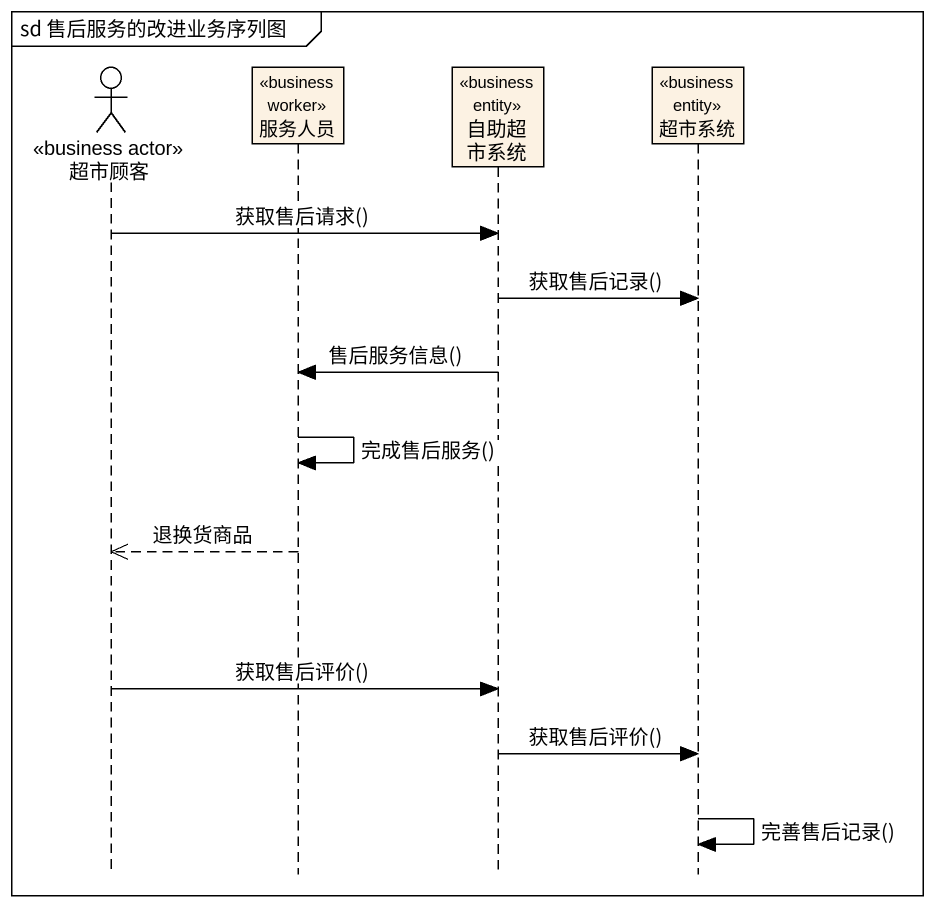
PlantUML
@startuml
mainframe sd 售后服务的改进业务序列图
hide footbox
actor 超市顾客 <<business actor>>
participant 服务人员 <<business worker>>
participant 自助超市系统 <<business entity>>
participant 超市系统 <<business entity>>

超市顾客 -> 自助超市系统 : 获取售后请求()
自助超市系统 -> 超市系统 : 获取售后记录()
自助超市系统 -> 服务人员 : 售后服务信息()
服务人员 -> 服务人员 : 完成售后服务()
服务人员 -->> 超市顾客 : 退换货商品
超市顾客 -> 自助超市系统 : 获取售后评价()
自助超市系统 -> 超市系统 : 获取售后评价()
超市系统 -> 超市系统 : 完善售后记录()
@enduml
